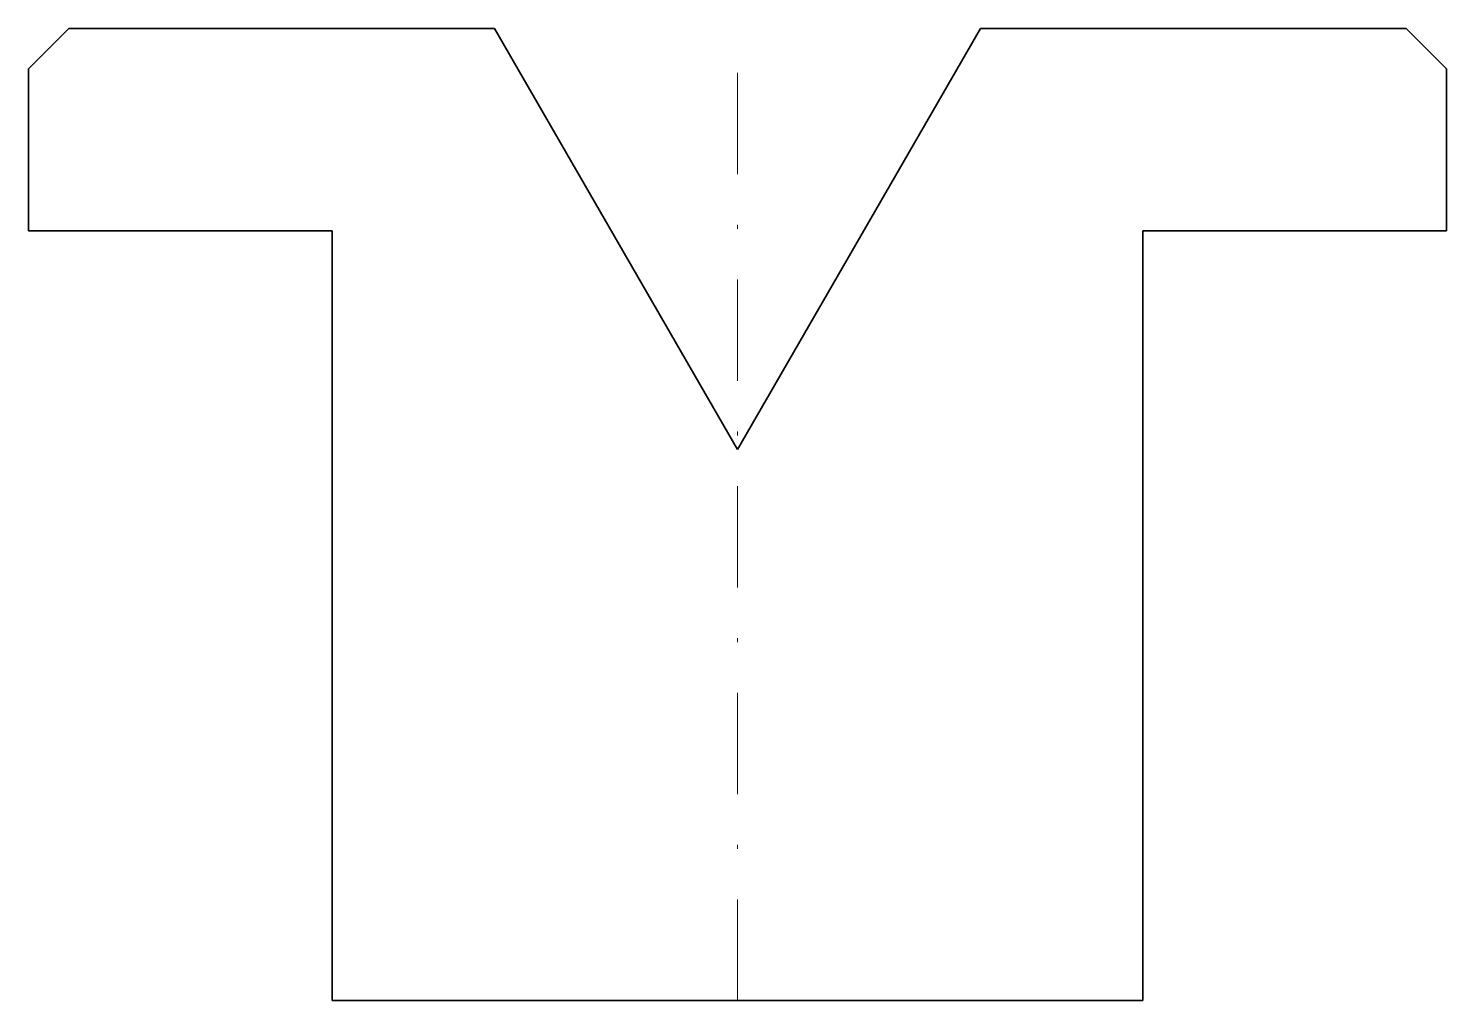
# Model space of a CAD drawing. Header units: millimetres. Extents: x -17.5 to 17.5, y -24 to 0.
import ezdxf

# ---------------------------------------------------------------- set-up
doc = ezdxf.new("R2010")
doc.units = ezdxf.units.MM
doc.header["$LTSCALE"] = 5
doc.linetypes.add('AUSGEZOGEN', pattern=[0])
doc.linetypes.add('DASHDOT', pattern=[1, 0.5, -0.25, 0, -0.25])
doc.layers.add('2', color=7, linetype='Continuous')

msp = doc.modelspace()

# ---------------------------------------------------------------- linework, layer by layer
at = {"layer": '2', "color": 7, "linetype": 'AUSGEZOGEN', "lineweight": 35}
for p, q in [((-16.5, 0), (-17.5, -1)), ((-6, 0), (-16.5, 0)), ((0, -10.392305), (-6, 0)), ((6, 0), (0, -10.392305)), ((16.5, 0), (6, 0)), ((17.5, -1), (16.5, 0)), ((-17.5, -1), (-17.5, -5)), ((17.5, -5), (17.5, -1)), ((-17.5, -5), (-10, -5)), ((-10, -5), (-10, -24)), ((10, -24), (10, -5)), ((10, -5), (17.5, -5)), ((-10, -24), (10, -24))]:
    msp.add_line(p, q, dxfattribs=at)
at = {"layer": '2', "color": 7, "linetype": 'DASHDOT', "lineweight": 18}
msp.add_line((0, -24), (0, 0), dxfattribs=at)

doc.saveas('drawing.dxf')
